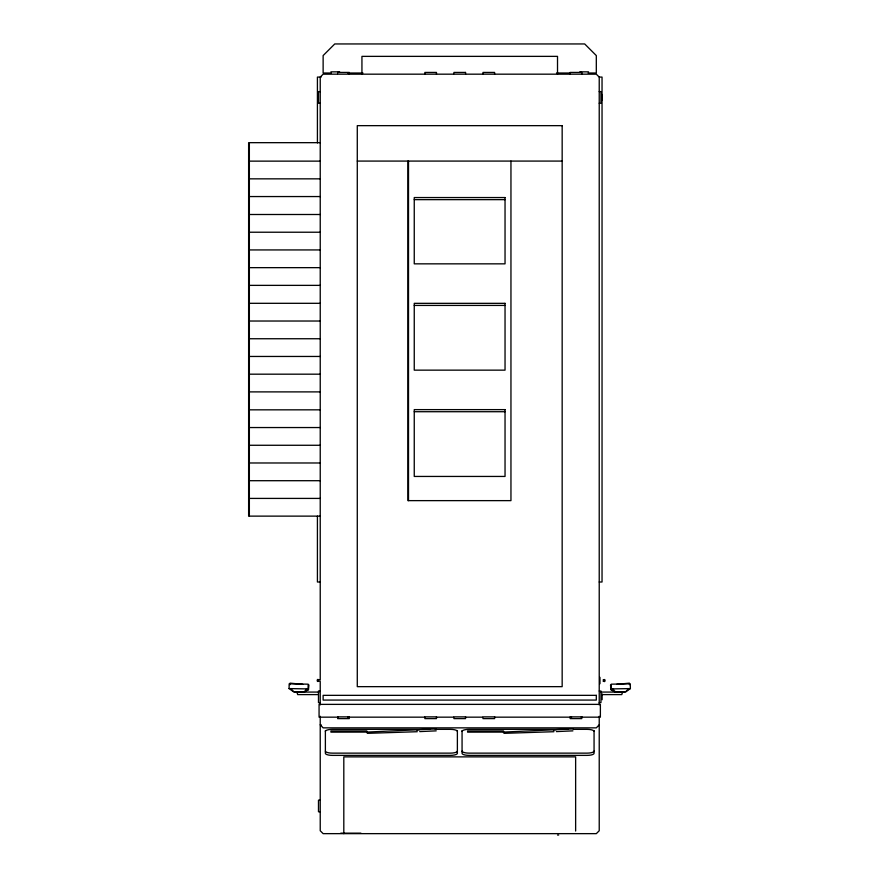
<?xml version="1.0" encoding="UTF-8"?>
<svg xmlns="http://www.w3.org/2000/svg" width="879" height="879" viewBox="0 0 879 879"><rect width="100%" height="100%" fill="white"/><g stroke="black" fill="none" stroke-linecap="round" stroke-linejoin="round"><path stroke-width="1.32" d="M318.066 680.467L318.055 681.445L319.154 681.082L318.429 681.082C316.77 682.851 316.77 678.083 318.429 679.852L319.154 679.852L318.055 679.489M289.081 688.587L289.158 683.84L308.155 684.17L308.079 688.916L303.266 692.158L293.773 691.982L289.081 688.587L308.079 688.916M289.993 684.697L290.004 683.851M304.431 691.96L308.474 689.685L308.925 684.95M599.225 724.812L596.314 727.856L323.131 727.856L320.231 724.812L321.154 724.812M626.364 690.861L628.133 689.367M630.375 688.587L625.683 691.982L616.179 692.158L611.377 688.916L611.29 684.17L630.287 683.84L630.375 688.587L611.377 688.916M603.104 679.928L604.203 679.555M603.84 679.928C605.488 678.149 605.488 682.928 603.84 681.148L603.104 681.148L604.203 681.522L604.192 680.544M616.662 684.367L629.441 683.137M610.52 684.95L610.982 689.685L613.685 689.422M621.431 692.004L625.485 691.619M366.686 732.097L419.613 729.658M503.37 732.097L556.297 729.658M419.701 731.603L436.226 730.856M556.385 731.603L572.91 730.856M417.272 731.713L367.301 733.339L367.246 732.097L330.922 732.141L330.922 730.932L366.851 730.932M553.957 731.713L503.975 733.339L503.931 732.097L467.606 732.141L467.606 730.932L503.535 730.932M330.911 71.847L339.624 71.847M579.821 71.847L588.545 71.847M331.372 73.012L323.131 73.012L323.131 55.575L334.756 43.95L584.689 43.95L596.314 55.575L596.314 73.012L588.084 73.012M347.842 73.012L362.95 73.012M556.506 73.012L570.229 73.012M337.371 74.177L323.131 74.177L320.231 77.077L320.231 680.06M453.575 74.177L337.668 74.177L337.668 72.43L349.293 72.43L349.293 74.177M465.881 74.177L581.788 74.177L581.788 72.43L570.163 72.43L570.163 74.177M582.074 74.177L596.314 74.177L599.225 77.077L599.225 704.903M321.154 77.077L317.418 77.077L317.418 142.936M599.225 77.077L602.038 77.077L602.038 582.008L599.225 582.008M320.231 91.614L318.484 91.614L318.484 103.239L320.231 103.239M599.225 91.614L600.961 91.614L600.961 103.239L599.225 103.239M320.231 142.673L248.625 142.673L248.625 516.127L320.231 516.127M248.625 161.132L320.231 161.132M357.281 161.077L562.164 161.077M248.625 178.844L320.231 178.844M248.625 196.555L320.231 196.555M414.251 199.643L505.04 199.643M248.625 214.498L320.231 214.498M248.625 232.221L320.231 232.221M248.625 249.933L320.231 249.933M248.625 267.655L320.231 267.655M248.625 285.367L320.231 285.367M248.625 303.31L320.231 303.31M414.251 305.42L505.04 305.42M248.625 321.022L320.231 321.022M248.625 338.745L320.231 338.745M248.625 356.456L320.231 356.456M248.625 374.179L320.231 374.179M248.625 391.891L320.231 391.891M248.625 409.834L320.231 409.834M414.251 411.713L505.04 411.713M248.625 427.546L320.231 427.546M248.625 445.268L320.231 445.268M248.625 462.98L320.231 462.98M248.625 480.703L320.231 480.703M248.625 498.415L320.231 498.415M320.231 582.008L317.418 582.008L317.418 516.149M320.231 691.004L318.484 691.004L318.484 702.629L320.231 702.629M599.225 691.004L600.961 691.004L600.961 702.629L599.225 702.629M318.901 692.07L298.497 692.07L297.168 693.037L297.673 694.597L317.627 694.597M600.544 692.07L620.959 692.07L622.288 693.037L621.783 694.597L601.818 694.597M338.283 717.165L319.066 717.165L319.066 704.376L600.379 704.376L600.379 717.165L581.173 717.165M347.886 717.165L424.733 717.165M437.083 717.165L453.553 717.165M465.903 717.165L482.373 717.165M494.723 717.165L571.57 717.165M572.822 728.911L553.32 729.757L553.869 729.757M436.138 728.911L416.635 729.757L417.184 729.757M429.776 729.35L332.416 729.35A7.032 2.044 0 0 0 325.384 731.394M435.27 729.35L450.356 729.35A7.032 2.044 0 0 1 457.377 731.394M567.834 729.35L469.1 729.35A7.032 2.044 0 0 0 462.068 731.394M573.317 729.35L587.029 729.35A7.032 2.044 0 0 1 594.061 731.394M320.231 800.154L318.484 800.154L318.484 811.778L320.231 811.778M340.766 833.171L360.917 833.171M557.539 835.05L558.692 835.05M290.015 683.137L302.783 684.367M305.771 689.422L308.474 689.685M293.971 691.619L298.025 692.004M610.982 689.685L615.014 691.96M291.323 689.367L293.092 690.861M629.452 683.851L629.463 684.697M602.126 94.514L602.126 100.327M602.126 693.916L602.126 699.728M599.961 677.346L599.961 683.741M599.225 716.275L599.225 830.743L596.314 833.644L323.131 833.644L320.231 830.743L320.231 716.275M594.061 730.526L594.061 753.336A7.032 2.044 0 0 1 587.029 755.38L469.1 755.38A7.032 2.044 0 0 1 462.068 753.336L462.068 730.526M575.635 831.04L575.635 756.874L343.81 756.874L343.81 833.644M557.517 74.177L557.517 56.366L361.939 56.366L361.939 74.177M510.952 161.077L510.952 500.634L407.922 500.634L407.922 161.077M494.602 74.177L494.602 72.43L482.978 72.43L482.978 74.177M457.377 730.526L457.377 753.336A7.032 2.044 0 0 1 450.356 755.38L332.416 755.38A7.032 2.044 0 0 1 325.384 753.336L325.384 730.526M436.478 74.177L436.478 72.43L424.854 72.43L424.854 74.177M408.504 161.077L408.504 500.634M320.231 681.401L320.231 704.903M249.361 143.409L249.361 516.127M325.384 751.095A7.032 2.044 0 0 0 332.416 753.138L450.356 753.138A7.032 2.044 0 0 0 457.377 751.095M462.068 751.095A7.032 2.044 0 0 0 469.1 753.138L587.029 753.138A7.032 2.044 0 0 0 594.061 751.095M465.54 72.43L453.916 72.43L453.916 74.177L465.54 74.177L465.54 72.43M562.164 125.653L357.281 125.653L357.281 686.653L562.164 686.653L562.164 125.653M505.04 197.555L414.251 197.555L414.251 263.843L505.04 263.843L505.04 197.555M505.04 303.332L414.251 303.332L414.251 370.147L505.04 370.147L505.04 303.332M505.04 409.625L414.251 409.625L414.251 476.44L505.04 476.44L505.04 409.625M596.314 695.344L323.131 695.344L323.131 700.069L596.314 700.069L596.314 695.344M349.293 716.868L337.668 716.868L337.668 718.615L349.293 718.615L349.293 716.868M436.478 716.868L424.854 716.868L424.854 718.615L436.478 718.615L436.478 716.868M465.54 716.868L453.916 716.868L453.916 718.615L465.54 718.615L465.54 716.868M494.602 716.868L482.978 716.868L482.978 718.615L494.602 718.615L494.602 716.868M581.788 716.868L570.163 716.868L570.163 718.615L581.788 718.615L581.788 716.868"/></g></svg>
